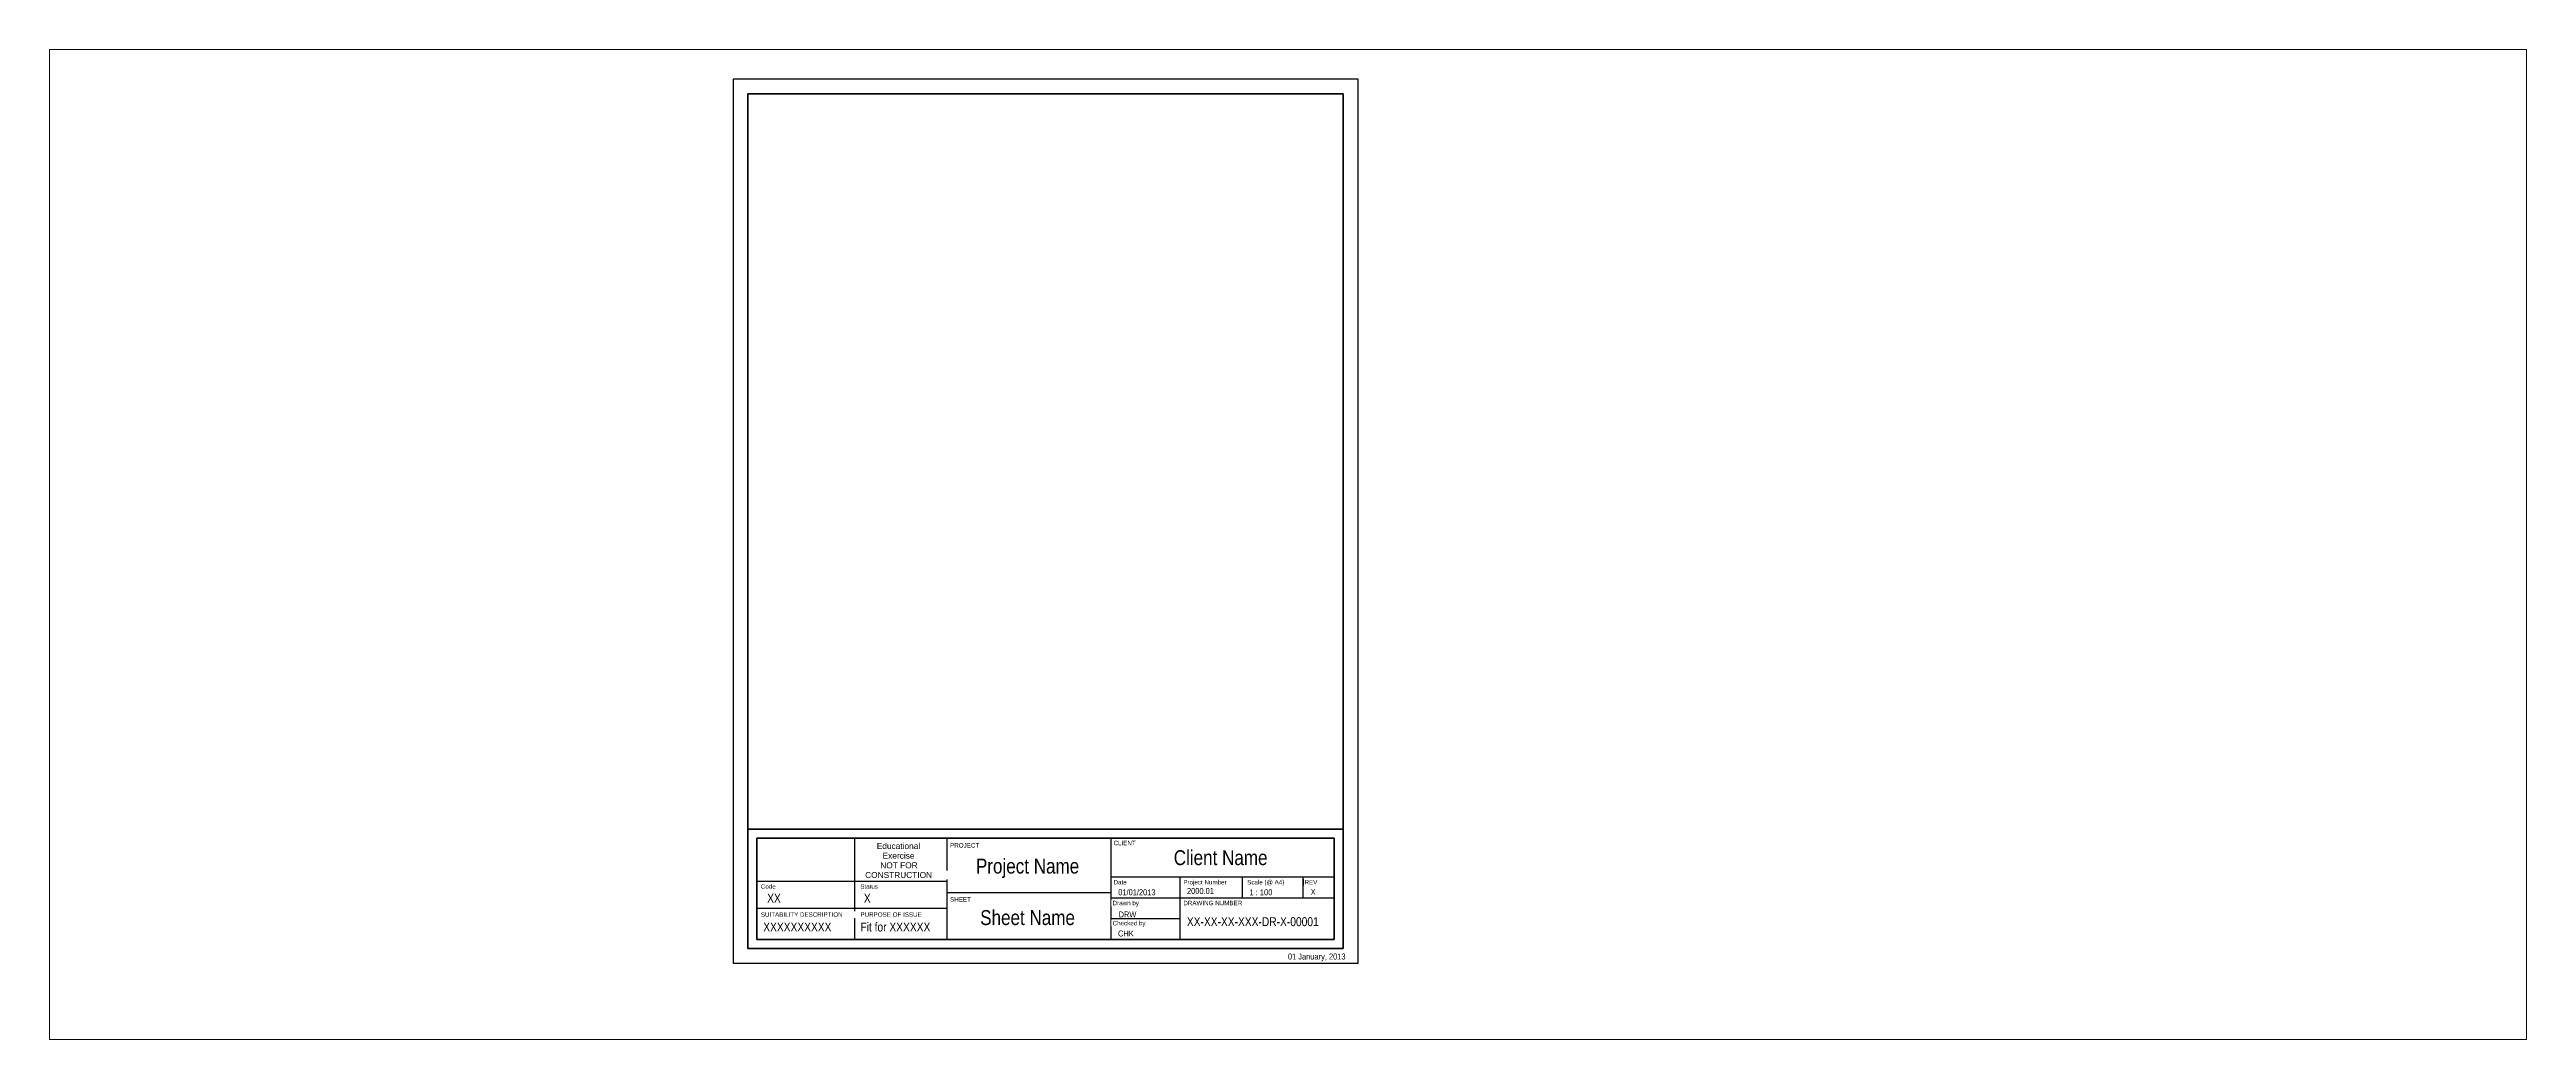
# Paper-space layout 'Layout1' of a CAD drawing. Header units: millimetres. Extents: x -227 to 605, y -26 to 307.
import ezdxf

# ---------------------------------------------------------------- set-up
doc = ezdxf.new("R2010")
doc.units = ezdxf.units.MM
doc.layers.add('G-ANNO-NPLT', color=191, linetype='Continuous', plot=False)
for name, color, linetype, lineweight in [('G-ANNO-TEXT', 231, 'Continuous', 30), ('G-ANNO-TTLB', 6, 'Continuous', 30), ('G-ANNO-TTLB-MEDM', 33, 'Continuous', 70), ('G-ANNO-TTLB-THIN', 151, 'Continuous', 30)]:
    doc.layers.add(name, color=color, linetype=linetype, lineweight=lineweight)
doc.styles.add('Arial', font='arial.ttf', dxfattribs={"height": 1.5})
doc.styles.add('Arial Narrow', font='ARIALN.TTF', dxfattribs={"height": 5})
doc.styles.add('Arial Narrow_1', font='ARIALN.TTF', dxfattribs={"height": 2})
doc.styles.add('Arial Narrow_2', font='ARIALN.TTF', dxfattribs={"height": 3})
doc.styles.add('Arial_1', font='arial.ttf', dxfattribs={"height": 2})

psp = doc.layouts.get("Layout1")

# ---------------------------------------------------------------- linework, layer by layer
at = {"layer": 'G-ANNO-TTLB'}
for p, q in [((43.55, 41.94), (43.55, 7.94)), ((10.79, 18.44), (74.56, 18.44))]:
    psp.add_line(p, q, dxfattribs=at)
at = {"layer": 'G-ANNO-TTLB-MEDM'}
for p, q in [((7.79, 291.94), (207.79, 291.94)), ((7.79, 291.94), (7.79, 4.94)), ((207.79, 291.94), (207.79, 4.94)), ((7.79, 44.94), (207.79, 44.94)), ((204.79, 41.94), (10.79, 41.94)), ((10.79, 7.94), (10.79, 41.94)), ((204.79, 7.94), (204.79, 41.94)), ((7.79, 4.94), (207.79, 4.94)), ((10.79, 7.94), (204.79, 7.94))]:
    psp.add_line(p, q, dxfattribs=at)
at = {"layer": 'G-ANNO-TTLB-THIN'}
for p, q in [((212.79, 296.94), (2.79, 296.94)), ((2.79, 296.94), (2.79, -0.06)), ((212.79, -0.06), (212.79, 296.94)), ((74.56, 41.94), (74.56, 7.94)), ((129.77, 7.94), (129.77, 41.94)), ((10.79, 27.58), (74.56, 27.58)), ((152.85, 28.94), (152.85, 7.94)), ((2.79, -0.06), (212.79, -0.06))]:
    psp.add_line(p, q, dxfattribs=at)

# ---------------------------------------------------------------- texts
at = {"layer": 'G-ANNO-NPLT', "lineweight": 30, "attachment_point": 1}
for s, insert, char_height, width, style in [('Project Name', (84.39, 35.09), 5, 42.5696, 'Arial Narrow'), ('Client Name', (150.85, 37.92), 5, 38.5612, 'Arial Narrow'), ('Sheet Name', (85.82, 17.79), 5, 39.1223, 'Arial Narrow'), ('XX-XX-XX-XXX-DR-X-00001', (155.26, 15.43), 3, 53.9536, 'Arial Narrow_2')]:
    psp.add_mtext(s, dxfattribs=dict(at, insert=insert, char_height=char_height, width=width, style=style))

# ---------------------------------------------------------------- viewports
at = {"layer": '0'}
psp.add_viewport(center=(189.24, 140.61), size=(832.19, 332.4812), view_center_point=(189.24, 140.61), view_height=332.4812, dxfattribs=at)

# ---------------------------------------------------------------- next in the draw order: texts
at = {"layer": 'G-ANNO-NPLT', "lineweight": 30, "insert": (189.22, 3.22), "char_height": 2, "width": 22.2869, "attachment_point": 1, "style": 'Arial Narrow_1', "bg_fill": 3, "box_fill_scale": 1.25, "bg_fill_color": 256, "bg_fill_true_color": 13158600, "bg_fill_transparency": 0}
psp.add_mtext('01 January, 2013', dxfattribs=at)
at = {"layer": 'G-ANNO-TEXT', "color": 7, "attachment_point": 1, "bg_fill": 3, "box_fill_scale": 1.25, "bg_fill_color": 256, "bg_fill_true_color": 13158600, "bg_fill_transparency": 0}
for s, insert, char_height, width, style in [('Educational ', (51.06, 40.33), 2, 19.1603, 'Arial_1'), ('PROJECT', (75.7, 40.31), 1.5, 11.865, 'Arial'), ('CLIENT', (130.62, 41.11), 1.5, 9.0591, 'Arial'), ('Code', (12.12, 26.49), 1.5, 5.9325, 'Arial'), ('Status', (45.54, 26.49), 1.5, 7.2152, 'Arial'), ('Scale (@ A4)', (175.52, 27.93), 1.5, 15.1519, 'Arial'), ('SUITABILITY DESCRIPTION', (12.12, 17.06), 1.5, 33.3502, 'Arial'), ('SHEET', (75.7, 22.16), 1.5, 8.4177, 'Arial'), ('Checked by', (130.31, 14.19), 1.5, 13.2278, 'Arial')]:
    psp.add_mtext(s, dxfattribs=dict(at, insert=insert, char_height=char_height, width=width, style=style))

# ---------------------------------------------------------------- next in the draw order: linework, layer by layer
at = {"layer": 'G-ANNO-TTLB-THIN'}
for p, q in [((129.77, 28.94), (204.79, 28.94)), ((129.77, 21.94), (204.79, 21.94))]:
    psp.add_line(p, q, dxfattribs=at)

# ---------------------------------------------------------------- next in the draw order: texts
at = {"layer": 'G-ANNO-NPLT', "lineweight": 30, "char_height": 3, "attachment_point": 1, "style": 'Arial Narrow_2'}
for s, insert, width in [('XX', (14.25, 23.31), 5.6118), ('XXXXXXXXXX', (12.93, 13.64), 28.0591)]:
    psp.add_mtext(s, dxfattribs=dict(at, insert=insert, width=width))
at = {"layer": 'G-ANNO-TEXT', "color": 7, "attachment_point": 1, "bg_fill": 3, "box_fill_scale": 1.25, "bg_fill_color": 256, "bg_fill_true_color": 13158600, "bg_fill_transparency": 0}
for s, insert, char_height, width, style in [('Exercise', (53.04, 37.08), 2, 13.3882, 'Arial_1'), ('PURPOSE OF ISSUE', (45.58, 17.06), 1.5, 25.0928, 'Arial')]:
    psp.add_mtext(s, dxfattribs=dict(at, insert=insert, char_height=char_height, width=width, style=style))

# ---------------------------------------------------------------- next in the draw order: texts
at = {"layer": 'G-ANNO-NPLT', "lineweight": 30, "char_height": 2, "attachment_point": 1, "style": 'Arial Narrow_1', "bg_fill": 3, "box_fill_scale": 1.25, "bg_fill_color": 256, "bg_fill_true_color": 13158600, "bg_fill_transparency": 0}
for s, insert, width in [('2000.01', (155.3, 25.24), 10.4219), ('1 : 100', (176.32, 24.79), 8.8186)]:
    psp.add_mtext(s, dxfattribs=dict(at, insert=insert, width=width))
at = {"layer": 'G-ANNO-NPLT', "lineweight": 30, "char_height": 3, "attachment_point": 1, "style": 'Arial Narrow_2'}
for s, insert, width in [('X', (46.73, 23.31), 2.8059), ('Fit for XXXXXX', (45.58, 13.64), 28.8607)]:
    psp.add_mtext(s, dxfattribs=dict(at, insert=insert, width=width))
at = {"layer": 'G-ANNO-TEXT', "color": 7, "attachment_point": 1, "bg_fill": 3, "box_fill_scale": 1.25, "bg_fill_color": 256, "bg_fill_true_color": 13158600, "bg_fill_transparency": 0}
for s, insert, char_height, width, style in [('NOT FOR ', (52.25, 33.84), 2, 16.3544, 'Arial_1'), ('Date', (130.62, 27.93), 1.5, 5.2911, 'Arial'), ('REV', (194.79, 27.93), 1.5, 5.211, 'Arial'), ('Drawn by', (130.31, 20.94), 1.5, 10.6624, 'Arial')]:
    psp.add_mtext(s, dxfattribs=dict(at, insert=insert, char_height=char_height, width=width, style=style))

# ---------------------------------------------------------------- next in the draw order: linework, layer by layer
at = {"layer": 'G-ANNO-TTLB'}
psp.add_line((173.86, 28.94), (173.86, 21.94), dxfattribs=at)

# ---------------------------------------------------------------- next in the draw order: texts
at = {"layer": 'G-ANNO-NPLT', "lineweight": 30, "char_height": 2, "attachment_point": 1, "style": 'Arial Narrow_1', "bg_fill": 3, "box_fill_scale": 1.25, "bg_fill_color": 256, "bg_fill_true_color": 13158600, "bg_fill_transparency": 0}
for s, insert, width in [('01/01/2013', (132.2, 24.79), 14.4304), ('X', (196.85, 24.95), 1.9241), ('DRW', (132.31, 17.34), 6.654)]:
    psp.add_mtext(s, dxfattribs=dict(at, insert=insert, width=width))
at = {"layer": 'G-ANNO-TEXT', "color": 7, "insert": (47.16, 30.6), "char_height": 2, "width": 27.6582, "attachment_point": 1, "style": 'Arial_1', "bg_fill": 3, "box_fill_scale": 1.25, "bg_fill_color": 256, "bg_fill_true_color": 13158600, "bg_fill_transparency": 0}
psp.add_mtext('CONSTRUCTION', dxfattribs=at)

# ---------------------------------------------------------------- next in the draw order: linework, layer by layer
at = {"layer": 'G-ANNO-TTLB'}
for p, q in [((194.17, 28.94), (194.17, 21.94)), ((74.56, 23.69), (129.77, 23.69))]:
    psp.add_line(p, q, dxfattribs=at)

# ---------------------------------------------------------------- next in the draw order: texts
at = {"layer": 'G-ANNO-NPLT', "lineweight": 30, "insert": (132.13, 10.95), "char_height": 2, "width": 5.9325, "attachment_point": 1, "style": 'Arial Narrow_1', "bg_fill": 3, "box_fill_scale": 1.25, "bg_fill_color": 256, "bg_fill_true_color": 13158600, "bg_fill_transparency": 0}
psp.add_mtext('CHK', dxfattribs=at)
at = {"layer": 'G-ANNO-TEXT', "color": 7, "insert": (154.07, 27.93), "char_height": 1.5, "width": 17.6371, "attachment_point": 1, "style": 'Arial', "bg_fill": 3, "box_fill_scale": 1.25, "bg_fill_color": 256, "bg_fill_true_color": 13158600, "bg_fill_transparency": 0}
psp.add_mtext('Project Number', dxfattribs=at)

# ---------------------------------------------------------------- next in the draw order: linework, layer by layer
at = {"layer": 'G-ANNO-TTLB'}
psp.add_line((129.77, 14.94), (152.85, 14.94), dxfattribs=at)

# ---------------------------------------------------------------- next in the draw order: texts
at = {"layer": 'G-ANNO-TEXT', "color": 7, "insert": (154.07, 20.94), "char_height": 1.5, "width": 24.2911, "attachment_point": 1, "style": 'Arial', "bg_fill": 3, "box_fill_scale": 1.25, "bg_fill_color": 256, "bg_fill_true_color": 13158600, "bg_fill_transparency": 0}
psp.add_mtext('DRAWING NUMBER', dxfattribs=at)

doc.saveas('drawing.dxf')
